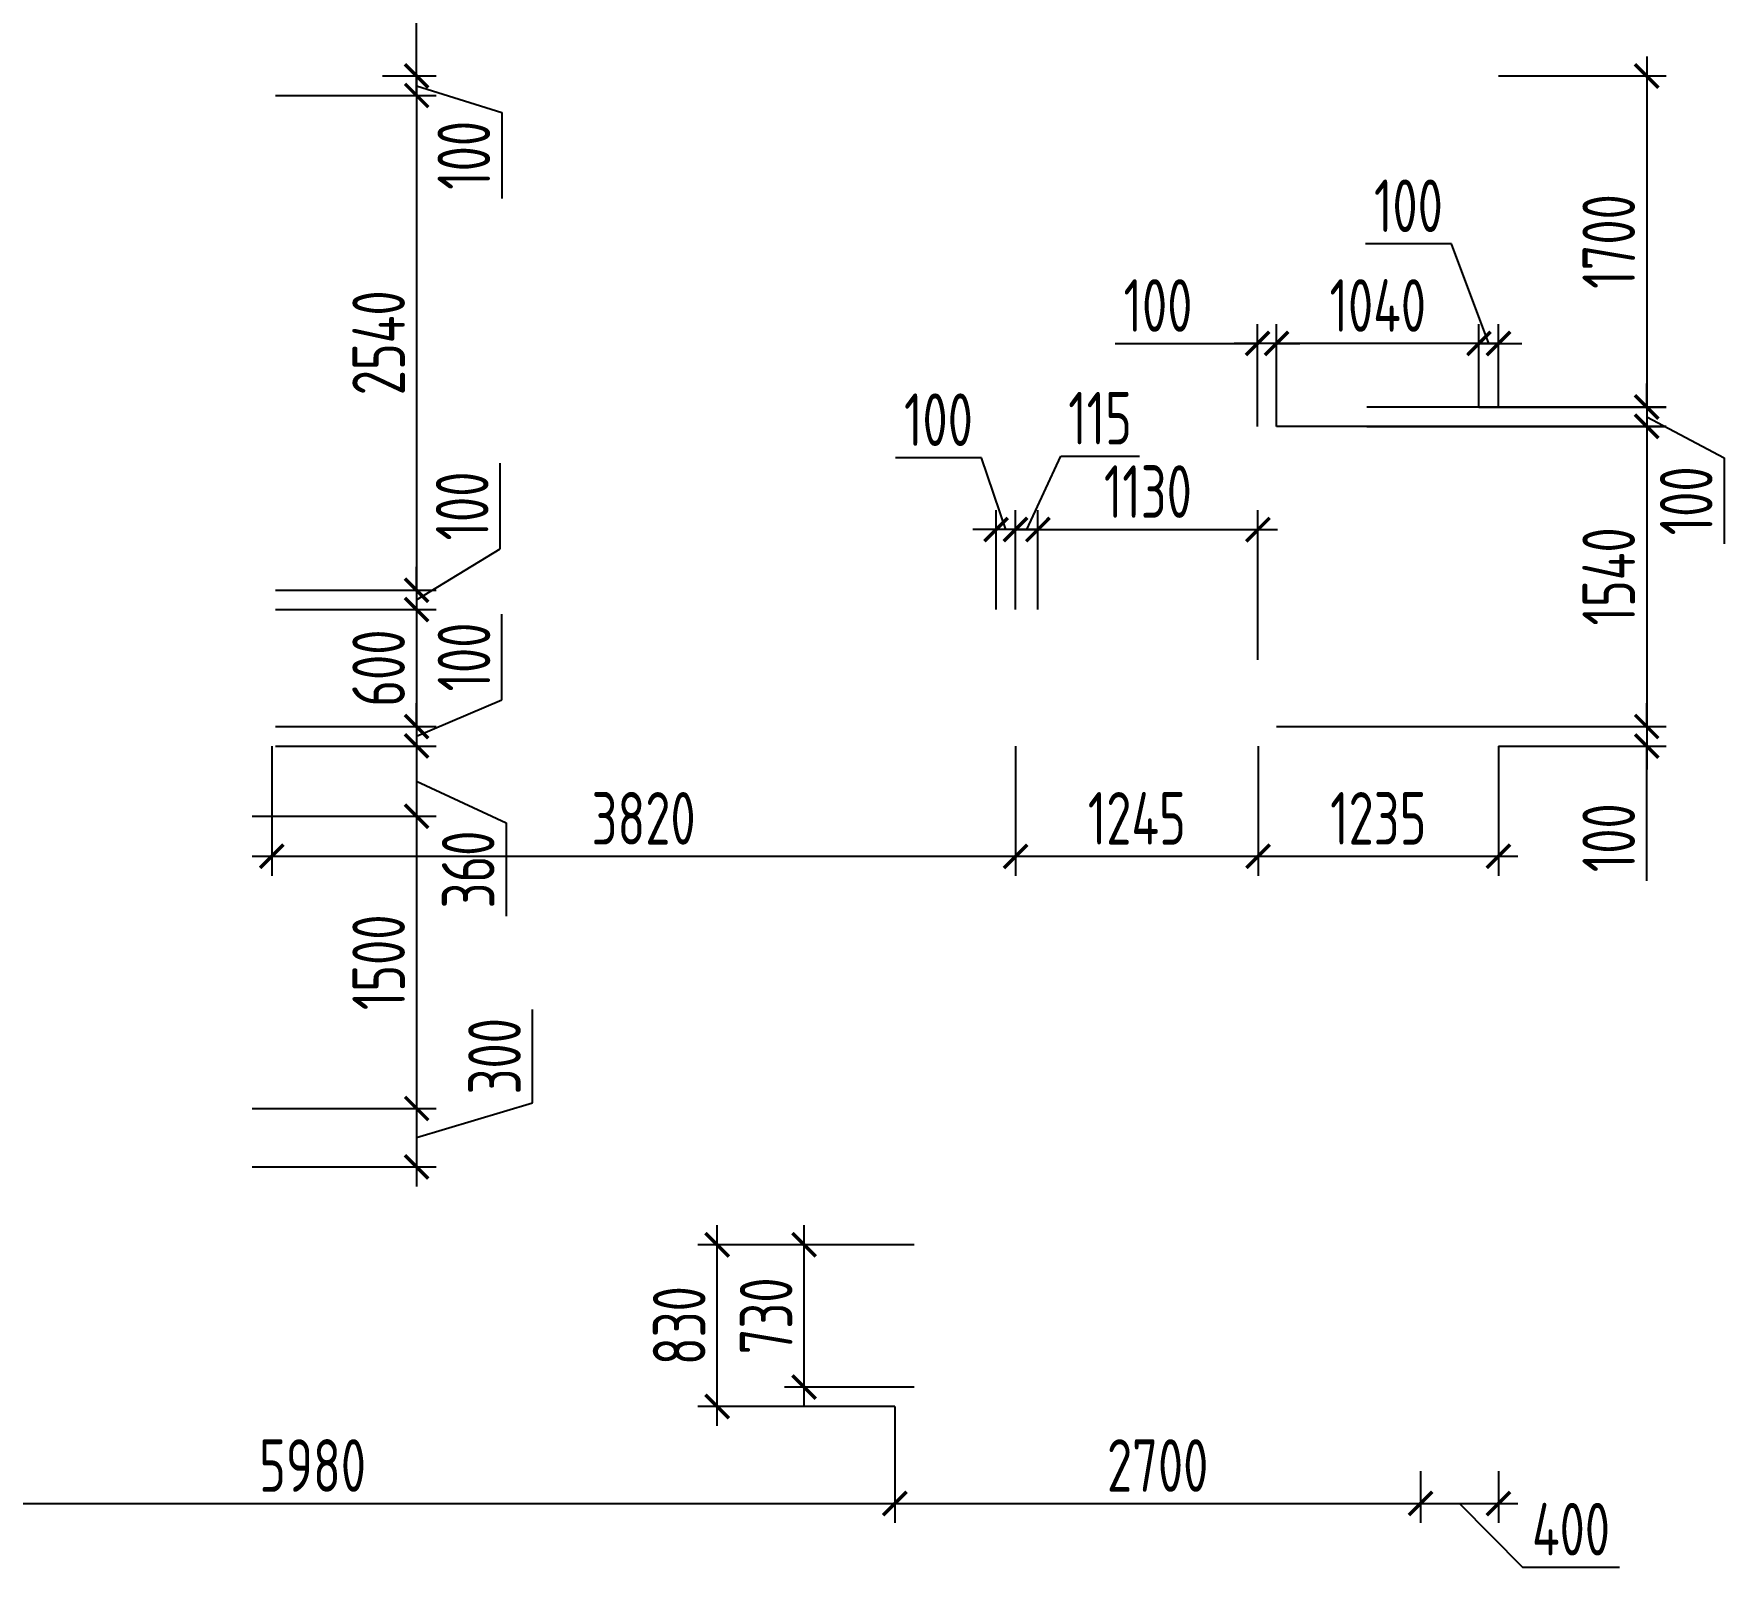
# Model space of a CAD drawing. Header units: millimetres. Extents: x -350007 to 536090, y -888 to 198380.
# Drawn here: x 62321 to 71002, y 104746 to 112617 of the extents above; entities that cross this region are included whole.
import ezdxf

# ---------------------------------------------------------------- set-up
doc = ezdxf.new("R2010")
doc.units = ezdxf.units.MM
doc.layers.add('АР_Размеры нов.', color=15, linetype='Continuous', lineweight=0)
doc.styles.add('ISOCPEUR', font='isocpeur.ttf', dxfattribs={"width": 0.7})
doc.dimstyles.new('R_100', dxfattribs={"dimtxt": 270, "dimasz": 120, "dimexe": 100, "dimexo": 0, "dimgap": 60, "dimtad": 1, "dimdec": 0, "dimrnd": 5, "dimzin": 0, "dimdsep": 46, "dimtxsty": 'ISOCPEUR', "dimblk": 'ARCHTICK', "dimcen": 0, "dimdle": 100, "dimclrd": 256, "dimclre": 256, "dimclrt": 256, "dimadec": 0, "dimazin": 0, "dimtfac": 2, "dimtdec": 0, "dimtofl": 0, "dimtmove": 1, "dimatfit": 3, "dimfxl": 1, "dimtvp": 3, "dimtolj": 1, "dimtzin": 0, "dimarcsym": 0})

# ---------------------------------------------------------------- blocks, each defined once
blk = doc.blocks.new('_ArchTick')
at = {"color": 0, "linetype": 'ByBlock', "const_width": 0.15}
blk.add_lwpolyline([(-0.5, -0.5), (0.5, 0.5)], dxfattribs=at)
blk = doc.blocks.new('*D2627')
at = {"layer": 'Defpoints', "color": 0, "ltscale": 100, "transparency": 16777216}
for p in [(63442.4, 108600.7), (63442.4, 107100.7), (64286.6, 107100.7)]:
    blk.add_point(p, dxfattribs=at)
at = {"layer": 'АР_Размеры нов.', "lineweight": -2, "ltscale": 100, "transparency": 16777216}
for p, q in [((64286.6, 108700.7), (64286.6, 107000.7)), ((63442.4, 108600.7), (64386.6, 108600.7)), ((63442.4, 107100.7), (64386.6, 107100.7))]:
    blk.add_line(p, q, dxfattribs=at)
at = {"layer": 'АР_Размеры нов.', "lineweight": -2, "ltscale": 100, "transparency": 16777216, "xscale": 120, "yscale": 120, "zscale": 120}
for p, rotation in [((64286.6, 108600.7), 90), ((64286.6, 107100.7), 270)]:
    blk.add_blockref('_ArchTick', p, dxfattribs=dict(at, rotation=rotation))
at = {"layer": 'АР_Размеры нов.', "ltscale": 100, "transparency": 16777216, "insert": (64091.6, 107850.7), "char_height": 270, "attachment_point": 5, "rotation": 90, "style": 'ISOCPEUR'}
blk.add_mtext('\\A1;1500', dxfattribs=at)
blk = doc.blocks.new('*D2628')
at = {"layer": 'Defpoints', "color": 0, "ltscale": 100, "transparency": 16777216}
for p in [(68607.2, 110072.2), (67477.2, 109740), (68607.2, 109403.1)]:
    blk.add_point(p, dxfattribs=at)
at = {"layer": 'АР_Размеры нов.', "lineweight": -2, "ltscale": 100, "transparency": 16777216}
for p, q in [((67477.2, 109740), (67477.2, 110172.2)), ((68607.2, 109403.1), (68607.2, 110172.2)), ((67377.2, 110072.2), (68707.2, 110072.2))]:
    blk.add_line(p, q, dxfattribs=at)
at = {"layer": 'АР_Размеры нов.', "lineweight": -2, "ltscale": 100, "transparency": 16777216, "xscale": 120, "yscale": 120, "zscale": 120, "rotation": 180}
blk.add_blockref('_ArchTick', (67477.2, 110072.2), dxfattribs=at)
at = {"layer": 'АР_Размеры нов.', "lineweight": -2, "ltscale": 100, "transparency": 16777216, "xscale": 120, "yscale": 120, "zscale": 120}
blk.add_blockref('_ArchTick', (68607.2, 110072.2), dxfattribs=at)
at = {"layer": 'АР_Размеры нов.', "ltscale": 100, "transparency": 16777216, "insert": (68042.2, 110267.2), "char_height": 270, "attachment_point": 5, "style": 'ISOCPEUR'}
blk.add_mtext('\\A1;1130', dxfattribs=at)
blk = doc.blocks.new('*D2345')
at = {"layer": 'Defpoints', "color": 0, "ltscale": 500, "transparency": 16777216}
for p in [(63442.4, 107100.7), (63442.4, 106800.7), (64286.6, 106800.7)]:
    blk.add_point(p, dxfattribs=at)
at = {"layer": 'АР_Размеры нов.', "lineweight": -2, "ltscale": 500, "transparency": 16777216}
for p, q in [((64881.6, 107129.2), (64881.6, 107608.3)), ((64286.6, 107200.7), (64286.6, 106700.7)), ((64286.6, 106950.7), (64881.6, 107129.2)), ((63442.4, 107100.7), (64386.6, 107100.7)), ((63442.4, 106800.7), (64386.6, 106800.7))]:
    blk.add_line(p, q, dxfattribs=at)
at = {"layer": 'АР_Размеры нов.', "lineweight": -2, "ltscale": 500, "transparency": 16777216, "xscale": 120, "yscale": 120, "zscale": 120}
for p, rotation in [((64286.6, 107100.7), 90), ((64286.6, 106800.7), 270)]:
    blk.add_blockref('_ArchTick', p, dxfattribs=dict(at, rotation=rotation))
at = {"layer": 'АР_Размеры нов.', "lineweight": 13, "ltscale": 500, "transparency": 16777216, "insert": (64686.6, 107368.7), "char_height": 270, "attachment_point": 5, "rotation": 90, "style": 'ISOCPEUR'}
blk.add_mtext('\\A1;300', dxfattribs=at)
blk = doc.blocks.new('*D2346')
at = {"layer": 'Defpoints', "color": 0, "ltscale": 500, "transparency": 16777216}
for p in [(68702.9, 111027.5), (69742.4, 110701.1), (68702.9, 110601.1)]:
    blk.add_point(p, dxfattribs=at)
at = {"layer": 'АР_Размеры нов.', "lineweight": -2, "ltscale": 500, "transparency": 16777216}
for p, q in [((68702.9, 110601.1), (68702.9, 111127.5)), ((69742.4, 110701.1), (69742.4, 111127.5)), ((69842.4, 111027.5), (68602.9, 111027.5))]:
    blk.add_line(p, q, dxfattribs=at)
at = {"layer": 'АР_Размеры нов.', "lineweight": -2, "ltscale": 500, "transparency": 16777216, "xscale": 120, "yscale": 120, "zscale": 120, "rotation": 180}
blk.add_blockref('_ArchTick', (68702.9, 111027.5), dxfattribs=at)
at = {"layer": 'АР_Размеры нов.', "lineweight": -2, "ltscale": 500, "transparency": 16777216, "xscale": 120, "yscale": 120, "zscale": 120}
blk.add_blockref('_ArchTick', (69742.4, 111027.5), dxfattribs=at)
at = {"layer": 'АР_Размеры нов.', "lineweight": 13, "ltscale": 500, "transparency": 16777216, "insert": (69222.7, 111222.5), "char_height": 270, "attachment_point": 5, "style": 'ISOCPEUR'}
blk.add_mtext('\\A1;1040', dxfattribs=at)
blk = doc.blocks.new('*D2347')
at = {"layer": 'Defpoints', "color": 0, "ltscale": 500, "transparency": 16777216}
for p in [(69842.4, 111027.5), (69742.4, 110701.1), (69842.4, 110700.9)]:
    blk.add_point(p, dxfattribs=at)
at = {"layer": 'АР_Размеры нов.', "lineweight": -2, "ltscale": 500, "transparency": 16777216}
for p, q in [((69600.9, 111539.4), (69159.6, 111539.4)), ((69792.4, 111027.5), (69600.9, 111539.4)), ((69742.4, 110701.1), (69742.4, 111127.5)), ((69842.4, 110700.9), (69842.4, 111127.5)), ((69742.4, 111027.5), (69622.4, 111027.5)), ((69742.4, 111027.5), (69842.4, 111027.5)), ((69842.4, 111027.5), (69962.4, 111027.5))]:
    blk.add_line(p, q, dxfattribs=at)
at = {"layer": 'АР_Размеры нов.', "lineweight": -2, "ltscale": 500, "transparency": 16777216, "xscale": 120, "yscale": 120, "zscale": 120}
blk.add_blockref('_ArchTick', (69742.4, 111027.5), dxfattribs=at)
at = {"layer": 'АР_Размеры нов.', "lineweight": -2, "ltscale": 500, "transparency": 16777216, "xscale": 120, "yscale": 120, "zscale": 120, "rotation": 180}
blk.add_blockref('_ArchTick', (69842.4, 111027.5), dxfattribs=at)
at = {"layer": 'АР_Размеры нов.', "lineweight": 13, "ltscale": 500, "transparency": 16777216, "insert": (69380.2, 111734.4), "char_height": 270, "attachment_point": 5, "style": 'ISOCPEUR'}
blk.add_mtext('\\A1;100', dxfattribs=at)
blk = doc.blocks.new('*D2348')
at = {"layer": 'Defpoints', "color": 0, "ltscale": 500, "transparency": 16777216}
for p in [(68605.3, 111027.5), (68605.3, 110600.9), (68702.9, 110601.1)]:
    blk.add_point(p, dxfattribs=at)
at = {"layer": 'АР_Размеры нов.', "lineweight": -2, "ltscale": 500, "transparency": 16777216}
for p, q in [((68605.3, 110600.9), (68605.3, 111127.5)), ((68702.9, 110601.1), (68702.9, 111127.5)), ((67873.2, 111027.5), (68605.3, 111027.5)), ((68605.3, 111027.5), (68485.3, 111027.5)), ((68702.9, 111027.5), (68605.3, 111027.5)), ((68702.9, 111027.5), (68822.9, 111027.5))]:
    blk.add_line(p, q, dxfattribs=at)
at = {"layer": 'АР_Размеры нов.', "lineweight": -2, "ltscale": 500, "transparency": 16777216, "xscale": 120, "yscale": 120, "zscale": 120}
blk.add_blockref('_ArchTick', (68605.3, 111027.5), dxfattribs=at)
at = {"layer": 'АР_Размеры нов.', "lineweight": -2, "ltscale": 500, "transparency": 16777216, "xscale": 120, "yscale": 120, "zscale": 120, "rotation": 180}
blk.add_blockref('_ArchTick', (68702.9, 111027.5), dxfattribs=at)
at = {"layer": 'АР_Размеры нов.', "lineweight": 13, "ltscale": 500, "transparency": 16777216, "insert": (68093.9, 111222.5), "char_height": 270, "attachment_point": 5, "style": 'ISOCPEUR'}
blk.add_mtext('\\A1;100', dxfattribs=at)
blk = doc.blocks.new('*D2351')
at = {"layer": 'Defpoints', "color": 0, "ltscale": 500, "transparency": 16777216}
for p in [(69842.4, 112400.7), (69742.4, 110701.1), (70603.7, 110701.1)]:
    blk.add_point(p, dxfattribs=at)
at = {"layer": 'АР_Размеры нов.', "lineweight": -2, "ltscale": 500, "transparency": 16777216}
for p, q in [((70603.7, 112500.7), (70603.7, 110601.1)), ((69842.4, 112400.7), (70703.7, 112400.7)), ((69742.4, 110701.1), (70703.7, 110701.1))]:
    blk.add_line(p, q, dxfattribs=at)
at = {"layer": 'АР_Размеры нов.', "lineweight": -2, "ltscale": 500, "transparency": 16777216, "xscale": 120, "yscale": 120, "zscale": 120}
for p, rotation in [((70603.7, 112400.7), 90), ((70603.7, 110701.1), 270)]:
    blk.add_blockref('_ArchTick', p, dxfattribs=dict(at, rotation=rotation))
at = {"layer": 'АР_Размеры нов.', "lineweight": 13, "ltscale": 500, "transparency": 16777216, "insert": (70408.7, 111550.9), "char_height": 270, "attachment_point": 5, "rotation": 90, "style": 'ISOCPEUR'}
blk.add_mtext('\\A1;1700', dxfattribs=at)
blk = doc.blocks.new('*D2352')
at = {"layer": 'Defpoints', "color": 0, "ltscale": 500, "transparency": 16777216}
for p in [(69165.9, 110701.8), (69165.7, 110601.9), (70603.7, 110601.9)]:
    blk.add_point(p, dxfattribs=at)
at = {"layer": 'АР_Размеры нов.', "lineweight": -2, "ltscale": 500, "transparency": 16777216}
for p, q in [((70603.7, 110701.8), (70603.7, 110821.8)), ((69165.9, 110701.8), (70703.7, 110701.8)), ((70603.7, 110701.8), (70603.7, 110601.9)), ((69165.7, 110601.9), (70703.7, 110601.9)), ((70603.7, 110651.8), (71001.6, 110440.4)), ((70603.7, 110601.9), (70603.7, 110481.9)), ((71001.6, 110440.4), (71001.6, 109999.1))]:
    blk.add_line(p, q, dxfattribs=at)
at = {"layer": 'АР_Размеры нов.', "lineweight": -2, "ltscale": 500, "transparency": 16777216, "xscale": 120, "yscale": 120, "zscale": 120}
for p, rotation in [((70603.7, 110701.8), 270), ((70603.7, 110601.9), 90)]:
    blk.add_blockref('_ArchTick', p, dxfattribs=dict(at, rotation=rotation))
at = {"layer": 'АР_Размеры нов.', "lineweight": 13, "ltscale": 500, "transparency": 16777216, "insert": (70806.6, 110219.8), "char_height": 270, "attachment_point": 5, "rotation": 90, "style": 'ISOCPEUR'}
blk.add_mtext('\\A1;100', dxfattribs=at)
blk = doc.blocks.new('*D2353')
at = {"layer": 'Defpoints', "color": 0, "ltscale": 500, "transparency": 16777216}
for p in [(68702.9, 110602.5), (68702.9, 109061.2), (70603.7, 109061.2)]:
    blk.add_point(p, dxfattribs=at)
at = {"layer": 'АР_Размеры нов.', "lineweight": -2, "ltscale": 500, "transparency": 16777216}
for p, q in [((70603.7, 110702.5), (70603.7, 108961.2)), ((68702.9, 110602.5), (70703.7, 110602.5)), ((68702.9, 109061.2), (70703.7, 109061.2))]:
    blk.add_line(p, q, dxfattribs=at)
at = {"layer": 'АР_Размеры нов.', "lineweight": -2, "ltscale": 500, "transparency": 16777216, "xscale": 120, "yscale": 120, "zscale": 120}
for p, rotation in [((70603.7, 110602.5), 90), ((70603.7, 109061.2), 270)]:
    blk.add_blockref('_ArchTick', p, dxfattribs=dict(at, rotation=rotation))
at = {"layer": 'АР_Размеры нов.', "lineweight": 13, "ltscale": 500, "transparency": 16777216, "insert": (70408.7, 109831.9), "char_height": 270, "attachment_point": 5, "rotation": 90, "style": 'ISOCPEUR'}
blk.add_mtext('\\A1;1540', dxfattribs=at)
blk = doc.blocks.new('*D2354')
at = {"layer": 'Defpoints', "color": 0, "ltscale": 500, "transparency": 16777216}
for p in [(69742.4, 109061.2), (69842.4, 108961.2), (70603.7, 108961.2)]:
    blk.add_point(p, dxfattribs=at)
at = {"layer": 'АР_Размеры нов.', "lineweight": -2, "ltscale": 500, "transparency": 16777216}
for p, q in [((70603.7, 109061.2), (70603.7, 109181.2)), ((69742.4, 109061.2), (70703.7, 109061.2)), ((70603.7, 109061.2), (70603.7, 108961.2)), ((69842.4, 108961.2), (70703.7, 108961.2)), ((70603.7, 108961.2), (70603.7, 108841.2)), ((70603.7, 108269.7), (70603.7, 108961.2))]:
    blk.add_line(p, q, dxfattribs=at)
at = {"layer": 'АР_Размеры нов.', "lineweight": -2, "ltscale": 500, "transparency": 16777216, "xscale": 120, "yscale": 120, "zscale": 120}
for p, rotation in [((70603.7, 109061.2), 270), ((70603.7, 108961.2), 90)]:
    blk.add_blockref('_ArchTick', p, dxfattribs=dict(at, rotation=rotation))
at = {"layer": 'АР_Размеры нов.', "lineweight": 13, "ltscale": 500, "transparency": 16777216, "insert": (70408.7, 108490.3), "char_height": 270, "attachment_point": 5, "rotation": 90, "style": 'ISOCPEUR'}
blk.add_mtext('\\A1;100', dxfattribs=at)
blk = doc.blocks.new('*D2355')
at = {"layer": 'Defpoints', "color": 0, "ltscale": 500, "transparency": 16777216}
for p in [(67362.4, 110072.2), (67362.4, 109661.2), (67477.2, 109661.2)]:
    blk.add_point(p, dxfattribs=at)
at = {"layer": 'АР_Размеры нов.', "lineweight": -2, "ltscale": 500, "transparency": 16777216}
for p, q in [((67419.8, 110072.2), (67594.9, 110449.2)), ((67594.9, 110449.2), (67998.4, 110449.2)), ((67362.4, 109661.2), (67362.4, 110172.2)), ((67477.2, 109661.2), (67477.2, 110172.2)), ((67362.4, 110072.2), (67242.4, 110072.2)), ((67477.2, 110072.2), (67362.4, 110072.2)), ((67477.2, 110072.2), (67597.2, 110072.2))]:
    blk.add_line(p, q, dxfattribs=at)
at = {"layer": 'АР_Размеры нов.', "lineweight": -2, "ltscale": 500, "transparency": 16777216, "xscale": 120, "yscale": 120, "zscale": 120}
blk.add_blockref('_ArchTick', (67362.4, 110072.2), dxfattribs=at)
at = {"layer": 'АР_Размеры нов.', "lineweight": -2, "ltscale": 500, "transparency": 16777216, "xscale": 120, "yscale": 120, "zscale": 120, "rotation": 180}
blk.add_blockref('_ArchTick', (67477.2, 110072.2), dxfattribs=at)
at = {"layer": 'АР_Размеры нов.', "lineweight": 13, "ltscale": 500, "transparency": 16777216, "insert": (67796.7, 110644.2), "char_height": 270, "attachment_point": 5, "style": 'ISOCPEUR'}
blk.add_mtext('\\A1;115', dxfattribs=at)
blk = doc.blocks.new('*D2356')
at = {"layer": 'Defpoints', "color": 0, "ltscale": 500, "transparency": 16777216}
for p in [(67262.4, 110072.2), (67262.4, 109661.2), (67362.4, 109661.2)]:
    blk.add_point(p, dxfattribs=at)
at = {"layer": 'АР_Размеры нов.', "lineweight": -2, "ltscale": 500, "transparency": 16777216}
for p, q in [((67187.2, 110441.2), (66745.9, 110441.2)), ((67312.4, 110072.2), (67187.2, 110441.2)), ((67262.4, 109661.2), (67262.4, 110172.2)), ((67362.4, 109661.2), (67362.4, 110172.2)), ((67262.4, 110072.2), (67142.4, 110072.2)), ((67362.4, 110072.2), (67262.4, 110072.2)), ((67362.4, 110072.2), (67482.4, 110072.2))]:
    blk.add_line(p, q, dxfattribs=at)
at = {"layer": 'АР_Размеры нов.', "lineweight": -2, "ltscale": 500, "transparency": 16777216, "xscale": 120, "yscale": 120, "zscale": 120}
blk.add_blockref('_ArchTick', (67262.4, 110072.2), dxfattribs=at)
at = {"layer": 'АР_Размеры нов.', "lineweight": -2, "ltscale": 500, "transparency": 16777216, "xscale": 120, "yscale": 120, "zscale": 120, "rotation": 180}
blk.add_blockref('_ArchTick', (67362.4, 110072.2), dxfattribs=at)
at = {"layer": 'АР_Размеры нов.', "lineweight": 13, "ltscale": 500, "transparency": 16777216, "insert": (66966.6, 110636.2), "char_height": 270, "attachment_point": 5, "style": 'ISOCPEUR'}
blk.add_mtext('\\A1;100', dxfattribs=at)
blk = doc.blocks.new('*D2357')
at = {"layer": 'Defpoints', "color": 0, "ltscale": 500, "transparency": 16777216}
for p in [(63562.4, 112300.7), (63562.4, 109761.2), (64286.6, 109761.2)]:
    blk.add_point(p, dxfattribs=at)
at = {"layer": 'АР_Размеры нов.', "lineweight": -2, "ltscale": 500, "transparency": 16777216}
for p, q in [((64286.6, 112400.7), (64286.6, 109661.2)), ((63562.4, 112300.7), (64386.6, 112300.7)), ((63562.4, 109761.2), (64386.6, 109761.2))]:
    blk.add_line(p, q, dxfattribs=at)
at = {"layer": 'АР_Размеры нов.', "lineweight": -2, "ltscale": 500, "transparency": 16777216, "xscale": 120, "yscale": 120, "zscale": 120}
for p, rotation in [((64286.6, 112300.7), 90), ((64286.6, 109761.2), 270)]:
    blk.add_blockref('_ArchTick', p, dxfattribs=dict(at, rotation=rotation))
at = {"layer": 'АР_Размеры нов.', "lineweight": 13, "ltscale": 500, "transparency": 16777216, "insert": (64091.6, 111031), "char_height": 270, "attachment_point": 5, "rotation": 90, "style": 'ISOCPEUR'}
blk.add_mtext('\\A1;2540', dxfattribs=at)
blk = doc.blocks.new('*D2358')
at = {"layer": 'Defpoints', "color": 0, "ltscale": 500, "transparency": 16777216}
for p in [(63562.4, 109761.2), (63562.4, 109661.2), (64286.6, 109661.2)]:
    blk.add_point(p, dxfattribs=at)
at = {"layer": 'АР_Размеры нов.', "lineweight": -2, "ltscale": 500, "transparency": 16777216}
for p, q in [((64715.5, 109972.6), (64715.5, 110413.9)), ((64286.6, 109711.2), (64715.5, 109972.6)), ((64286.6, 109761.2), (64286.6, 109881.2)), ((63562.4, 109761.2), (64386.6, 109761.2)), ((64286.6, 109761.2), (64286.6, 109661.2)), ((63562.4, 109661.2), (64386.6, 109661.2)), ((64286.6, 109661.2), (64286.6, 109541.2))]:
    blk.add_line(p, q, dxfattribs=at)
at = {"layer": 'АР_Размеры нов.', "lineweight": -2, "ltscale": 500, "transparency": 16777216, "xscale": 120, "yscale": 120, "zscale": 120}
for p, rotation in [((64286.6, 109761.2), 270), ((64286.6, 109661.2), 90)]:
    blk.add_blockref('_ArchTick', p, dxfattribs=dict(at, rotation=rotation))
at = {"layer": 'АР_Размеры нов.', "lineweight": 13, "ltscale": 500, "transparency": 16777216, "insert": (64520.5, 110193.2), "char_height": 270, "attachment_point": 5, "rotation": 90, "style": 'ISOCPEUR'}
blk.add_mtext('\\A1;100', dxfattribs=at)
blk = doc.blocks.new('*D2359')
at = {"layer": 'Defpoints', "color": 0, "ltscale": 500, "transparency": 16777216}
for p in [(63562.4, 109661.2), (63562.4, 109061.2), (64286.6, 109061.2)]:
    blk.add_point(p, dxfattribs=at)
at = {"layer": 'АР_Размеры нов.', "lineweight": -2, "ltscale": 500, "transparency": 16777216}
for p, q in [((64286.6, 109761.2), (64286.6, 108961.2)), ((63562.4, 109661.2), (64386.6, 109661.2)), ((63562.4, 109061.2), (64386.6, 109061.2))]:
    blk.add_line(p, q, dxfattribs=at)
at = {"layer": 'АР_Размеры нов.', "lineweight": -2, "ltscale": 500, "transparency": 16777216, "xscale": 120, "yscale": 120, "zscale": 120}
for p, rotation in [((64286.6, 109661.2), 90), ((64286.6, 109061.2), 270)]:
    blk.add_blockref('_ArchTick', p, dxfattribs=dict(at, rotation=rotation))
at = {"layer": 'АР_Размеры нов.', "lineweight": 13, "ltscale": 500, "transparency": 16777216, "insert": (64091.6, 109361.2), "char_height": 270, "attachment_point": 5, "rotation": 90, "style": 'ISOCPEUR'}
blk.add_mtext('\\A1;600', dxfattribs=at)
blk = doc.blocks.new('*D2360')
at = {"layer": 'Defpoints', "color": 0, "ltscale": 500, "transparency": 16777216}
for p in [(63562.4, 109061.2), (63562.4, 108961.2), (64286.6, 108961.2)]:
    blk.add_point(p, dxfattribs=at)
at = {"layer": 'АР_Размеры нов.', "lineweight": -2, "ltscale": 500, "transparency": 16777216}
for p, q in [((64724.9, 109197.5), (64724.9, 109638.8)), ((64286.6, 109011.2), (64724.9, 109197.5)), ((64286.6, 109061.2), (64286.6, 109181.2)), ((63562.4, 109061.2), (64386.6, 109061.2)), ((64286.6, 109061.2), (64286.6, 108961.2)), ((63562.4, 108961.2), (64386.6, 108961.2)), ((64286.6, 108961.2), (64286.6, 108841.2))]:
    blk.add_line(p, q, dxfattribs=at)
at = {"layer": 'АР_Размеры нов.', "lineweight": -2, "ltscale": 500, "transparency": 16777216, "xscale": 120, "yscale": 120, "zscale": 120}
for p, rotation in [((64286.6, 109061.2), 270), ((64286.6, 108961.2), 90)]:
    blk.add_blockref('_ArchTick', p, dxfattribs=dict(at, rotation=rotation))
at = {"layer": 'АР_Размеры нов.', "lineweight": 13, "ltscale": 500, "transparency": 16777216, "insert": (64529.9, 109418.1), "char_height": 270, "attachment_point": 5, "rotation": 90, "style": 'ISOCPEUR'}
blk.add_mtext('\\A1;100', dxfattribs=at)
blk = doc.blocks.new('*D2361')
at = {"layer": 'Defpoints', "color": 0, "ltscale": 500, "transparency": 16777216}
for p in [(63562.4, 108961.2), (63562.4, 108600.7), (64286.6, 108600.7)]:
    blk.add_point(p, dxfattribs=at)
at = {"layer": 'АР_Размеры нов.', "lineweight": -2, "ltscale": 500, "transparency": 16777216}
for p, q in [((64286.6, 109061.2), (64286.6, 108500.7)), ((63562.4, 108961.2), (64386.6, 108961.2)), ((64286.6, 108781), (64746.6, 108566.7)), ((63562.4, 108600.7), (64386.6, 108600.7)), ((64746.6, 108566.7), (64746.6, 108087.6))]:
    blk.add_line(p, q, dxfattribs=at)
at = {"layer": 'АР_Размеры нов.', "lineweight": -2, "ltscale": 500, "transparency": 16777216, "xscale": 120, "yscale": 120, "zscale": 120}
for p, rotation in [((64286.6, 108961.2), 90), ((64286.6, 108600.7), 270)]:
    blk.add_blockref('_ArchTick', p, dxfattribs=dict(at, rotation=rotation))
at = {"layer": 'АР_Размеры нов.', "lineweight": 13, "ltscale": 500, "transparency": 16777216, "insert": (64551.6, 108327.2), "char_height": 270, "attachment_point": 5, "rotation": 90, "style": 'ISOCPEUR'}
blk.add_mtext('\\A1;360', dxfattribs=at)
blk = doc.blocks.new('*D2362')
at = {"layer": 'Defpoints', "color": 0, "ltscale": 500, "transparency": 16777216}
for p in [(64152.1, 112400.7), (64286.6, 112400.7), (64152.1, 112300.7)]:
    blk.add_point(p, dxfattribs=at)
at = {"layer": 'АР_Размеры нов.', "lineweight": -2, "ltscale": 500, "transparency": 16777216}
for p, q in [((64286.6, 112400.7), (64286.6, 112520.7)), ((64152.1, 112400.7), (64386.6, 112400.7)), ((64286.6, 112300.7), (64286.6, 112400.7)), ((64286.6, 112350.7), (64724.1, 112213.9)), ((64152.1, 112300.7), (64386.6, 112300.7)), ((64286.6, 112300.7), (64286.6, 112180.7)), ((64724.1, 112213.9), (64724.1, 111772.6))]:
    blk.add_line(p, q, dxfattribs=at)
at = {"layer": 'АР_Размеры нов.', "lineweight": -2, "ltscale": 500, "transparency": 16777216, "xscale": 120, "yscale": 120, "zscale": 120}
for p, rotation in [((64286.6, 112400.7), 270), ((64286.6, 112300.7), 90)]:
    blk.add_blockref('_ArchTick', p, dxfattribs=dict(at, rotation=rotation))
at = {"layer": 'АР_Размеры нов.', "lineweight": 13, "ltscale": 500, "transparency": 16777216, "insert": (64529.1, 111993.3), "char_height": 270, "attachment_point": 5, "rotation": 90, "style": 'ISOCPEUR'}
blk.add_mtext('\\A1;100', dxfattribs=at)
blk = doc.blocks.new('*D2363')
at = {"layer": 'Defpoints', "color": 0, "ltscale": 500, "transparency": 16777216}
for p in [(64110.9, 115300.7), (64286.6, 115300.7), (64110.9, 112400.7)]:
    blk.add_point(p, dxfattribs=at)
at = {"layer": 'АР_Размеры нов.', "lineweight": -2, "ltscale": 500, "transparency": 16777216}
for p, q in [((64286.6, 112300.7), (64286.6, 115400.7)), ((64110.9, 115300.7), (64386.6, 115300.7)), ((64110.9, 112400.7), (64386.6, 112400.7))]:
    blk.add_line(p, q, dxfattribs=at)
at = {"layer": 'АР_Размеры нов.', "lineweight": -2, "ltscale": 500, "transparency": 16777216, "xscale": 120, "yscale": 120, "zscale": 120}
for p, rotation in [((64286.6, 115300.7), 90), ((64286.6, 112400.7), 270)]:
    blk.add_blockref('_ArchTick', p, dxfattribs=dict(at, rotation=rotation))
at = {"layer": 'АР_Размеры нов.', "lineweight": 13, "ltscale": 500, "transparency": 16777216, "insert": (64091.6, 113850.7), "char_height": 270, "attachment_point": 5, "rotation": 90, "style": 'ISOCPEUR'}
blk.add_mtext('\\A1;2900', dxfattribs=at)
blk = doc.blocks.new('*D3495')
at = {"layer": 'Defpoints', "color": 0, "transparency": 16777216}
for p in [(60762.3, 105570.7), (66742.4, 105570.7), (66742.4, 105072.7)]:
    blk.add_point(p, dxfattribs=at)
at = {"layer": 'АР_Размеры нов.', "lineweight": -2, "transparency": 16777216}
for p, q in [((60762.3, 105570.7), (60762.3, 104972.7)), ((66742.4, 105570.7), (66742.4, 104972.7)), ((60662.3, 105072.7), (66842.4, 105072.7))]:
    blk.add_line(p, q, dxfattribs=at)
at = {"layer": 'АР_Размеры нов.', "lineweight": -2, "transparency": 16777216, "xscale": 120, "yscale": 120, "zscale": 120, "rotation": 180}
blk.add_blockref('_ArchTick', (60762.3, 105072.7), dxfattribs=at)
at = {"layer": 'АР_Размеры нов.', "lineweight": -2, "transparency": 16777216, "xscale": 120, "yscale": 120, "zscale": 120}
blk.add_blockref('_ArchTick', (66742.4, 105072.7), dxfattribs=at)
at = {"layer": 'АР_Размеры нов.', "transparency": 16777216, "insert": (63752.3, 105267.7), "char_height": 270, "attachment_point": 5, "style": 'ISOCPEUR'}
blk.add_mtext('\\A1;5980', dxfattribs=at)
blk = doc.blocks.new('*D3496')
at = {"layer": 'Defpoints', "color": 0, "transparency": 16777216}
for p in [(66742.4, 105570.7), (69442.4, 105238.4), (69442.4, 105072.7)]:
    blk.add_point(p, dxfattribs=at)
at = {"layer": 'АР_Размеры нов.', "lineweight": -2, "transparency": 16777216}
for p, q in [((66742.4, 105570.7), (66742.4, 104972.7)), ((69442.4, 105238.4), (69442.4, 104972.7)), ((66642.4, 105072.7), (69542.4, 105072.7))]:
    blk.add_line(p, q, dxfattribs=at)
at = {"layer": 'АР_Размеры нов.', "lineweight": -2, "transparency": 16777216, "xscale": 120, "yscale": 120, "zscale": 120, "rotation": 180}
blk.add_blockref('_ArchTick', (66742.4, 105072.7), dxfattribs=at)
at = {"layer": 'АР_Размеры нов.', "lineweight": -2, "transparency": 16777216, "xscale": 120, "yscale": 120, "zscale": 120}
blk.add_blockref('_ArchTick', (69442.4, 105072.7), dxfattribs=at)
at = {"layer": 'АР_Размеры нов.', "transparency": 16777216, "insert": (68092.4, 105267.7), "char_height": 270, "attachment_point": 5, "style": 'ISOCPEUR'}
blk.add_mtext('\\A1;2700', dxfattribs=at)
blk = doc.blocks.new('*D4121')
at = {"layer": 'Defpoints', "color": 0, "transparency": 16777216}
for p in [(63542.4, 108961.2), (67362.4, 108961.2), (67362.4, 108394.9)]:
    blk.add_point(p, dxfattribs=at)
at = {"layer": 'АР_Размеры нов.', "lineweight": -2, "transparency": 16777216}
for p, q in [((63542.4, 108961.2), (63542.4, 108294.9)), ((67362.4, 108961.2), (67362.4, 108294.9)), ((63442.4, 108394.9), (67462.4, 108394.9))]:
    blk.add_line(p, q, dxfattribs=at)
at = {"layer": 'АР_Размеры нов.', "lineweight": -2, "transparency": 16777216, "xscale": 120, "yscale": 120, "zscale": 120, "rotation": 180}
blk.add_blockref('_ArchTick', (63542.4, 108394.9), dxfattribs=at)
at = {"layer": 'АР_Размеры нов.', "lineweight": -2, "transparency": 16777216, "xscale": 120, "yscale": 120, "zscale": 120}
blk.add_blockref('_ArchTick', (67362.4, 108394.9), dxfattribs=at)
at = {"layer": 'АР_Размеры нов.', "transparency": 16777216, "insert": (65452.4, 108589.9), "char_height": 270, "attachment_point": 5, "style": 'ISOCPEUR'}
blk.add_mtext('\\A1;3820', dxfattribs=at)
blk = doc.blocks.new('*D4122')
at = {"layer": 'Defpoints', "color": 0, "transparency": 16777216}
for p in [(67362.4, 108961.2), (68607.9, 108961.2), (68607.9, 108394.9)]:
    blk.add_point(p, dxfattribs=at)
at = {"layer": 'АР_Размеры нов.', "lineweight": -2, "transparency": 16777216}
for p, q in [((67362.4, 108961.2), (67362.4, 108294.9)), ((68607.9, 108961.2), (68607.9, 108294.9)), ((67262.4, 108394.9), (68707.9, 108394.9))]:
    blk.add_line(p, q, dxfattribs=at)
at = {"layer": 'АР_Размеры нов.', "lineweight": -2, "transparency": 16777216, "xscale": 120, "yscale": 120, "zscale": 120, "rotation": 180}
blk.add_blockref('_ArchTick', (67362.4, 108394.9), dxfattribs=at)
at = {"layer": 'АР_Размеры нов.', "lineweight": -2, "transparency": 16777216, "xscale": 120, "yscale": 120, "zscale": 120}
blk.add_blockref('_ArchTick', (68607.9, 108394.9), dxfattribs=at)
at = {"layer": 'АР_Размеры нов.', "transparency": 16777216, "insert": (67985.2, 108589.9), "char_height": 270, "attachment_point": 5, "style": 'ISOCPEUR'}
blk.add_mtext('\\A1;1245', dxfattribs=at)
blk = doc.blocks.new('*D4123')
at = {"layer": 'Defpoints', "color": 0, "transparency": 16777216}
for p in [(68607.9, 108961.2), (69842.4, 108961.2), (69842.4, 108394.9)]:
    blk.add_point(p, dxfattribs=at)
at = {"layer": 'АР_Размеры нов.', "lineweight": -2, "transparency": 16777216}
for p, q in [((68607.9, 108961.2), (68607.9, 108294.9)), ((69842.4, 108961.2), (69842.4, 108294.9)), ((68507.9, 108394.9), (69942.4, 108394.9))]:
    blk.add_line(p, q, dxfattribs=at)
at = {"layer": 'АР_Размеры нов.', "lineweight": -2, "transparency": 16777216, "xscale": 120, "yscale": 120, "zscale": 120, "rotation": 180}
blk.add_blockref('_ArchTick', (68607.9, 108394.9), dxfattribs=at)
at = {"layer": 'АР_Размеры нов.', "lineweight": -2, "transparency": 16777216, "xscale": 120, "yscale": 120, "zscale": 120}
blk.add_blockref('_ArchTick', (69842.4, 108394.9), dxfattribs=at)
at = {"layer": 'АР_Размеры нов.', "transparency": 16777216, "insert": (69225.2, 108589.9), "char_height": 270, "attachment_point": 5, "style": 'ISOCPEUR'}
blk.add_mtext('\\A1;1235', dxfattribs=at)
blk = doc.blocks.new('*D4125')
at = {"layer": 'Defpoints', "color": 0, "transparency": 16777216}
for p in [(66276.4, 106400.7), (66842.4, 106400.7), (66842.4, 105670.7)]:
    blk.add_point(p, dxfattribs=at)
at = {"layer": 'АР_Размеры нов.', "lineweight": -2, "transparency": 16777216}
for p, q in [((66276.4, 105570.7), (66276.4, 106500.7)), ((66842.4, 106400.7), (66176.4, 106400.7)), ((66842.4, 105670.7), (66176.4, 105670.7))]:
    blk.add_line(p, q, dxfattribs=at)
at = {"layer": 'АР_Размеры нов.', "lineweight": -2, "transparency": 16777216, "xscale": 120, "yscale": 120, "zscale": 120}
for p, rotation in [((66276.4, 106400.7), 90), ((66276.4, 105670.7), 270)]:
    blk.add_blockref('_ArchTick', p, dxfattribs=dict(at, rotation=rotation))
at = {"layer": 'АР_Размеры нов.', "transparency": 16777216, "insert": (66081.4, 106035.7), "char_height": 270, "attachment_point": 5, "rotation": 90, "style": 'ISOCPEUR'}
blk.add_mtext('\\A1;730', dxfattribs=at)
blk = doc.blocks.new('*D4126')
at = {"layer": 'Defpoints', "color": 0, "transparency": 16777216}
for p in [(65830.3, 106400.7), (66722.4, 106400.7), (66742.4, 105570.7)]:
    blk.add_point(p, dxfattribs=at)
at = {"layer": 'АР_Размеры нов.', "lineweight": -2, "transparency": 16777216}
for p, q in [((65830.3, 105470.7), (65830.3, 106500.7)), ((66722.4, 106400.7), (65730.3, 106400.7)), ((66742.4, 105570.7), (65730.3, 105570.7))]:
    blk.add_line(p, q, dxfattribs=at)
at = {"layer": 'АР_Размеры нов.', "lineweight": -2, "transparency": 16777216, "xscale": 120, "yscale": 120, "zscale": 120}
for p, rotation in [((65830.3, 106400.7), 90), ((65830.3, 105570.7), 270)]:
    blk.add_blockref('_ArchTick', p, dxfattribs=dict(at, rotation=rotation))
at = {"layer": 'АР_Размеры нов.', "transparency": 16777216, "insert": (65635.3, 105985.7), "char_height": 270, "attachment_point": 5, "rotation": 90, "style": 'ISOCPEUR'}
blk.add_mtext('\\A1;830', dxfattribs=at)
blk = doc.blocks.new('*D4127')
at = {"layer": 'Defpoints', "color": 0, "transparency": 16777216}
for p in [(69442.4, 105238.4), (69842.4, 105238.4), (69842.4, 105072.7)]:
    blk.add_point(p, dxfattribs=at)
at = {"layer": 'АР_Размеры нов.', "lineweight": -2, "transparency": 16777216}
for p, q in [((69442.4, 105238.4), (69442.4, 104972.7)), ((69842.4, 105238.4), (69842.4, 104972.7)), ((69342.4, 105072.7), (69942.4, 105072.7)), ((69642.4, 105072.7), (69965.9, 104745.8)), ((69965.9, 104745.8), (70463.9, 104745.8))]:
    blk.add_line(p, q, dxfattribs=at)
at = {"layer": 'АР_Размеры нов.', "lineweight": -2, "transparency": 16777216, "xscale": 120, "yscale": 120, "zscale": 120, "rotation": 180}
blk.add_blockref('_ArchTick', (69442.4, 105072.7), dxfattribs=at)
at = {"layer": 'АР_Размеры нов.', "lineweight": -2, "transparency": 16777216, "xscale": 120, "yscale": 120, "zscale": 120}
blk.add_blockref('_ArchTick', (69842.4, 105072.7), dxfattribs=at)
at = {"layer": 'АР_Размеры нов.', "transparency": 16777216, "insert": (70214.9, 104940.8), "char_height": 270, "attachment_point": 5, "style": 'ISOCPEUR'}
blk.add_mtext('\\A1;400', dxfattribs=at)

msp = doc.modelspace()

# ---------------------------------------------------------------- dimensions: what is measured, and where the dimension line sits
at = {"layer": 'АР_Размеры нов.', "lineweight": 13, "ltscale": 500}
for base, p1, p2, override, picture, middle in [((64286.6, 115300.7), (64110.9, 112400.7), (64110.9, 115300.7), {"dimpost": '\\X'}, '*D2363', (64091.6, 113850.7)), ((70603.7, 110701.1), (69842.4, 112400.7), (69742.4, 110701.1), {"dimpost": '\\X'}, '*D2351', (70408.7, 111550.9)), ((64286.5614, 109761.2311), (63562.3967, 112300.6825), (63562.3968, 109761.2311), {"dimpost": '\\X'}, '*D2357', (64091.5614, 111030.9568)), ((70603.7, 109061.2), (68702.9, 110602.5), (68702.9, 109061.2), {"dimpost": '\\X'}, '*D2353', (70408.7, 109831.9)), ((64286.6, 109061.2), (63562.4, 109661.2), (63562.4, 109061.2), {"dimpost": '\\X'}, '*D2359', (64091.6, 109361.2)), ((64286.6, 106800.7), (63442.4, 107100.7), (63442.4, 106800.7), {"dimpost": '\\X', "dimfxl": 2.5, "dimarcsym": 2}, '*D2345', (64686.6, 107189.2))]:
    dim = msp.add_linear_dim(base=base, p1=p1, p2=p2, angle=90, dimstyle='R_100', override=override, dxfattribs=at)
    dim.commit()
    dim.dimension.update_dxf_attribs({"geometry": picture, "text_midpoint": middle})
for base, p1, p2, picture, middle in [((64286.6, 112400.7), (64152.1, 112300.7), (64152.1, 112400.7), '*D2362', (64724.1, 112153.9)), ((70603.7, 110601.9), (69165.9, 110701.8), (69165.7, 110601.9), '*D2352', (71001.6, 110380.4)), ((64286.6, 109661.2), (63562.4, 109761.2), (63562.4, 109661.2), '*D2358', (64715.5, 110032.6)), ((64286.6, 108961.2), (63562.4, 109061.2), (63562.4, 108961.2), '*D2360', (64724.9, 109257.5)), ((70603.7, 108961.2), (69742.4, 109061.2), (69842.4, 108961.2), '*D2354', (70622, 108490.3)), ((64286.5614, 108600.6825), (63562.3968, 108961.2318), (63562.3968, 108600.6825), '*D2361', (64746.5781, 108506.7306))]:
    dim = msp.add_linear_dim(base=base, p1=p1, p2=p2, angle=90, dimstyle='R_100', override={"dimpost": '\\X'}, dxfattribs=at)
    dim.commit()
    dim.dimension.update_dxf_attribs({"geometry": picture, "text_midpoint": middle, "dimtype": 160})
for base, p1, p2, picture, middle in [((69842.4, 111027.5), (69742.4, 110701.1), (69842.4, 110700.9), '*D2347', (69540.9, 111539.4)), ((68605.3, 111027.5), (68702.9, 110601.1), (68605.3, 110600.9), '*D2348', (68093.9, 111084.5)), ((67262.4, 110072.2), (67362.4, 109661.2), (67262.4, 109661.2), '*D2356', (67127.2, 110441.2)), ((67362.4, 110072.2), (67477.2, 109661.2), (67362.4, 109661.2), '*D2355', (67654.9, 110449.2))]:
    dim = msp.add_linear_dim(base=base, p1=p1, p2=p2, dimstyle='R_100', override={"dimpost": '\\X'}, dxfattribs=at)
    dim.commit()
    dim.dimension.update_dxf_attribs({"geometry": picture, "text_midpoint": middle, "dimtype": 160})
dim = msp.add_linear_dim(base=(68702.9253, 111027.5072), p1=(69742.3969, 110701.0906), p2=(68702.9253, 110601.1015), dimstyle='R_100', override={"dimpost": '\\X'}, dxfattribs=at)
dim.commit()
dim.dimension.update_dxf_attribs({"geometry": '*D2346', "text_midpoint": (69222.6611, 111222.5072)})
at = {"layer": 'АР_Размеры нов.', "ltscale": 100}
dim = msp.add_linear_dim(base=(68607.2, 110072.2), p1=(67477.2, 109740), p2=(68607.2, 109403.1), dimstyle='R_100', override={"dimpost": '\\X', "dimfxl": 2.5, "dimarcsym": 2}, dxfattribs=at)
dim.commit()
dim.dimension.update_dxf_attribs({"geometry": '*D2628', "text_midpoint": (68042.2, 110267.2)})
at = {"layer": 'АР_Размеры нов.'}
for base, p1, p2, picture, middle in [((67362.4, 108394.9), (63542.4, 108961.2), (67362.4, 108961.2), '*D4121', (65452.4, 108589.9)), ((68607.9258, 108394.9123), (67362.3968, 108961.2315), (68607.9258, 108961.2313), '*D4122', (67985.1613, 108589.9123)), ((69842.3969, 108394.9123), (68607.9258, 108961.2313), (69842.3969, 108961.2313), '*D4123', (69225.1613, 108589.9123)), ((66742.4, 105072.7), (60762.3, 105570.7), (66742.4, 105570.7), '*D3495', (63752.3, 105267.7)), ((69442.4, 105072.7), (66742.4, 105570.7), (69442.4, 105238.4), '*D3496', (68092.4, 105267.7))]:
    dim = msp.add_linear_dim(base=base, p1=p1, p2=p2, dimstyle='R_100', override={"dimpost": '\\X'}, dxfattribs=at)
    dim.commit()
    dim.dimension.update_dxf_attribs({"geometry": picture, "text_midpoint": middle})
at = {"layer": 'АР_Размеры нов.', "ltscale": 100}
dim = msp.add_linear_dim(base=(64286.6, 107100.7), p1=(63442.4, 108600.7), p2=(63442.4, 107100.7), angle=90, dimstyle='R_100', override={"dimpost": '\\X', "dimfxl": 2.5, "dimarcsym": 2}, dxfattribs=at)
dim.commit()
dim.dimension.update_dxf_attribs({"geometry": '*D2627', "text_midpoint": (64091.6, 107850.7)})
at = {"layer": 'АР_Размеры нов.'}
for base, p1, p2, picture, middle in [((65830.3, 106400.7), (66742.4, 105570.7), (66722.4, 106400.7), '*D4126', (65635.3, 105985.7)), ((66276.4, 106400.7), (66842.4, 105670.7), (66842.4, 106400.7), '*D4125', (66081.4, 106035.7))]:
    dim = msp.add_linear_dim(base=base, p1=p1, p2=p2, angle=90, dimstyle='R_100', override={"dimpost": '\\X'}, dxfattribs=at)
    dim.commit()
    dim.dimension.update_dxf_attribs({"geometry": picture, "text_midpoint": middle})
dim = msp.add_linear_dim(base=(69842.4, 105072.7), p1=(69442.4, 105238.4), p2=(69842.4, 105238.4), dimstyle='R_100', override={"dimpost": '\\X'}, dxfattribs=at)
dim.commit()
dim.dimension.update_dxf_attribs({"geometry": '*D4127', "text_midpoint": (70025.9, 104745.8), "dimtype": 160})

doc.saveas('drawing.dxf')
